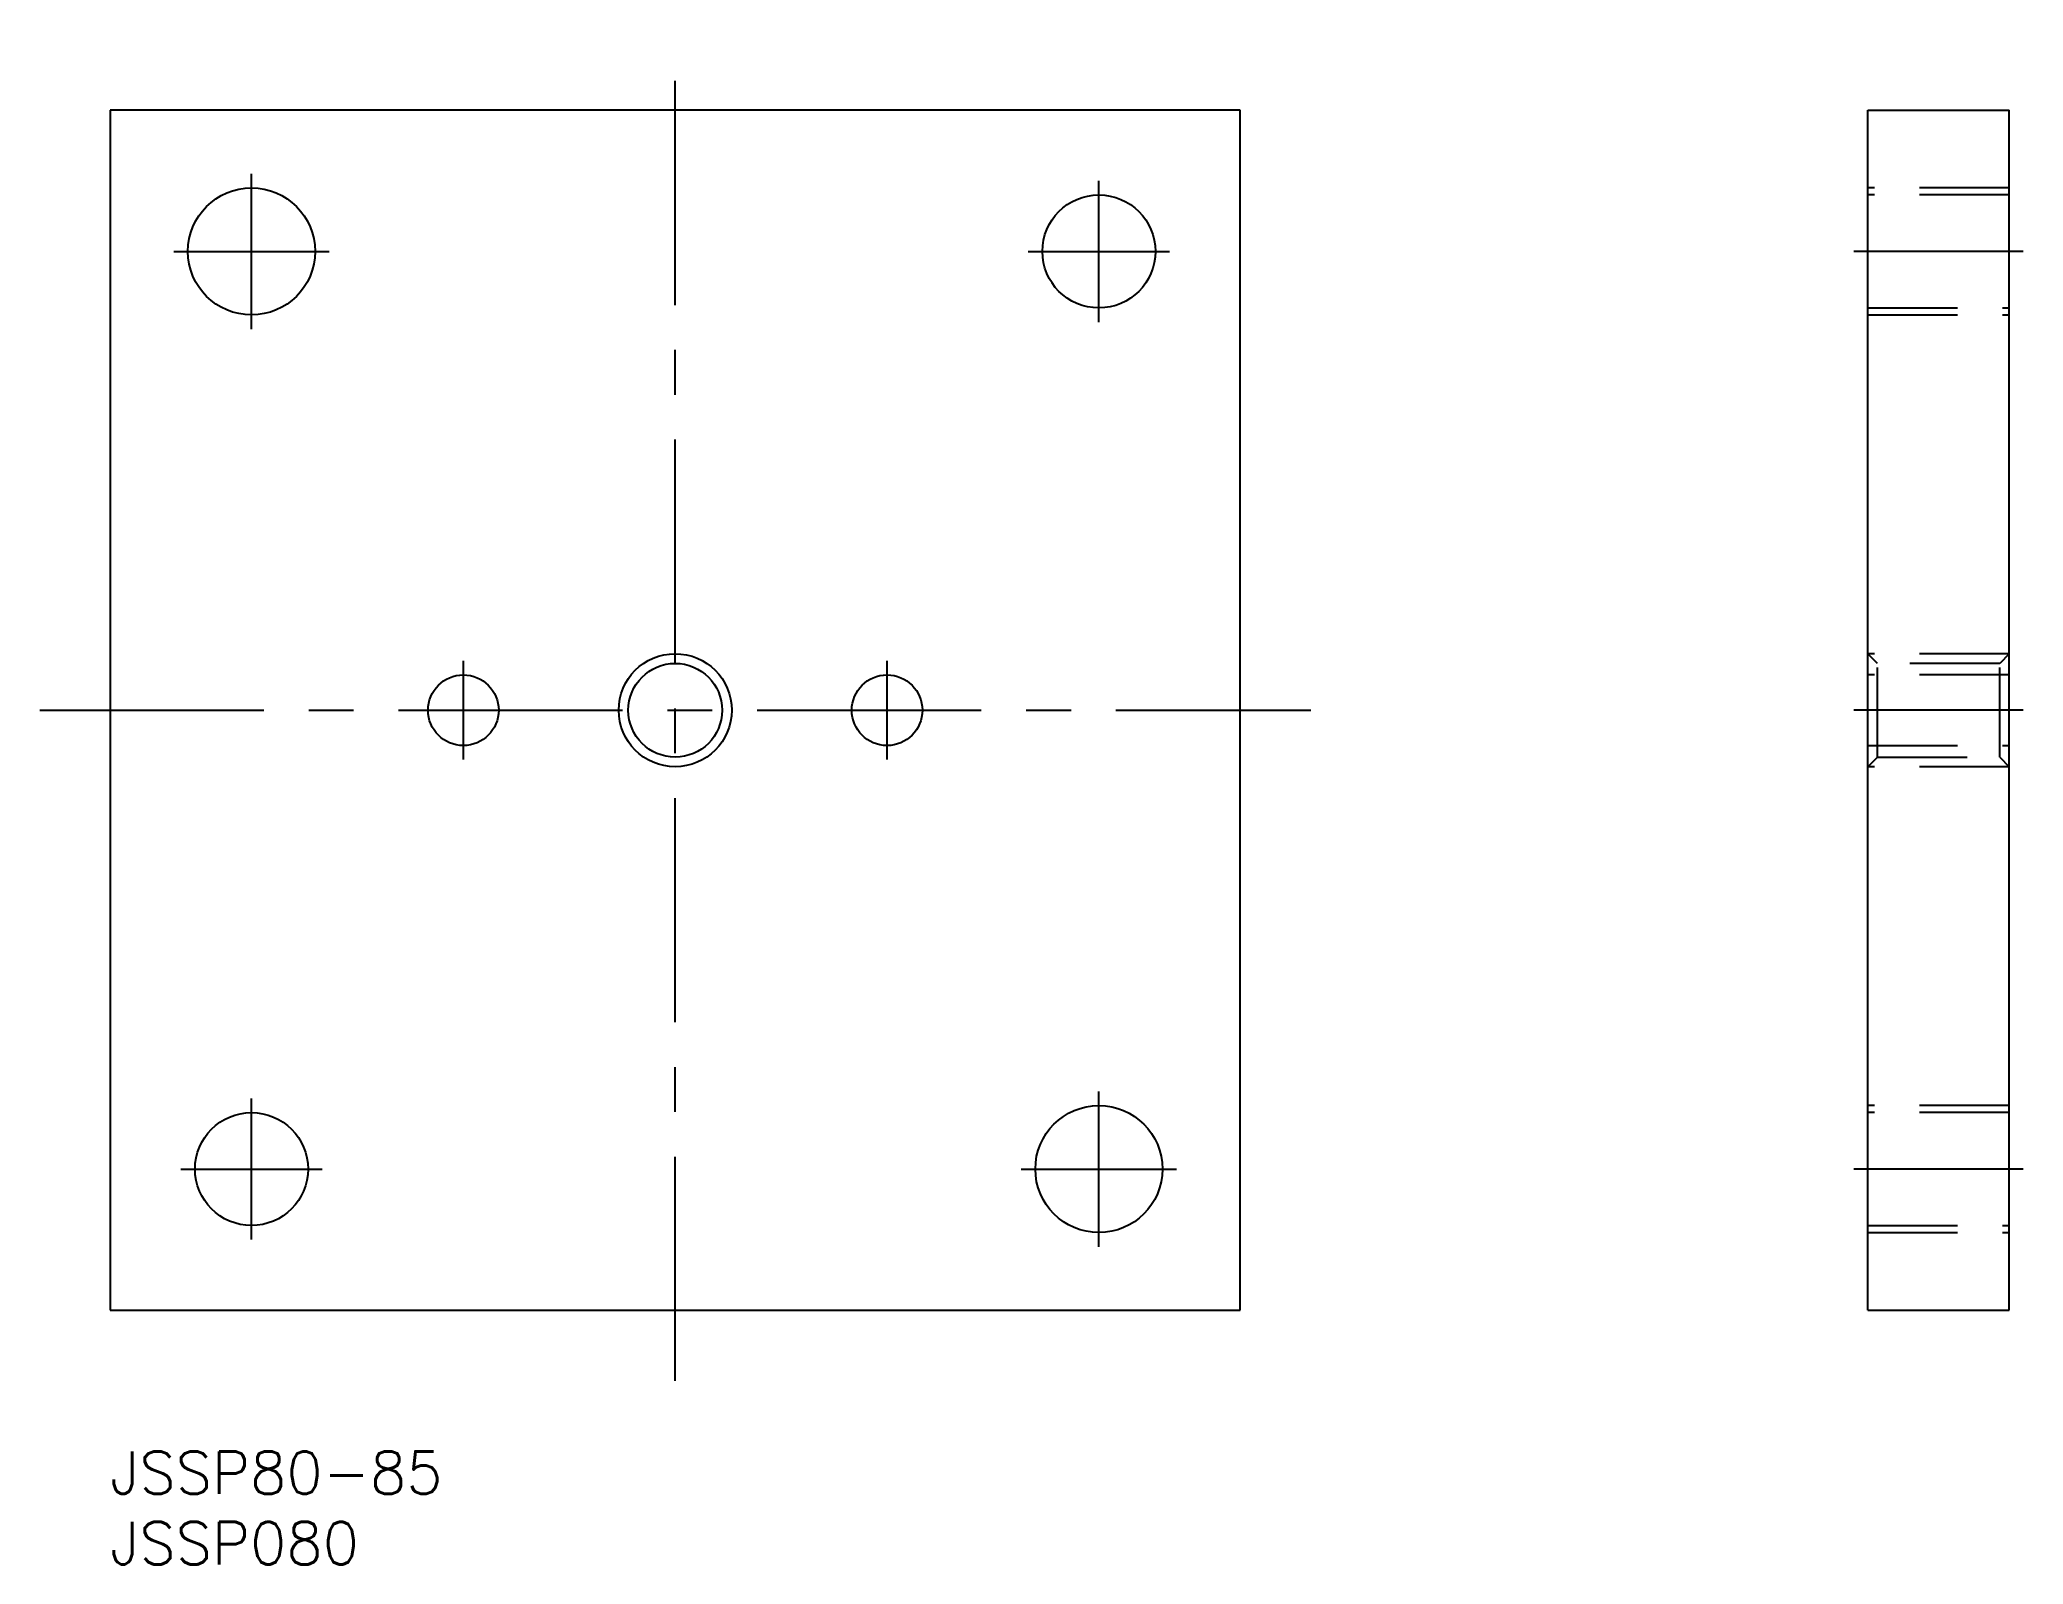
# Model space of a CAD drawing. Extents: x -5 to 135, y -8 to 100.
import ezdxf

# ---------------------------------------------------------------- set-up
doc = ezdxf.new("R2010")
doc.units = 0
doc.header["$LTSCALE"] = 0.5
doc.linetypes.add('CENTER', pattern=[50.8, 31.75, -6.35, 6.35, -6.35])
doc.linetypes.add('DASHED', pattern=[19.05, 12.7, -6.35])
for name, color, linetype in [('MSM_CENTER', 1, 'CENTER'), ('MSM_CONTINUOUS', 7, 'CONTINUOUS'), ('MSM_DASHED', 4, 'DASHED'), ('MSM_NARROW', 5, 'CONTINUOUS'), ('MSM_PART_NUMBER', 7, 'CONTINUOUS')]:
    doc.layers.add(name, color=color, linetype=linetype)
doc.styles.get("Standard").update_dxf_attribs({"font": 'txt.shx', "height": 3, "bigfont": 'bigfont.shx'})

msp = doc.modelspace()

# ---------------------------------------------------------------- linework, layer by layer
at = {"layer": 'MSM_CENTER'}
for p, q in [((40, 5), (40, 100)), ((10, 79.5), (10, 90.5)), ((70, 80), (70, 90)), ((4.5, 85), (15.5, 85)), ((65, 85), (75, 85)), ((135.45, 85), (123.45, 85)), ((25, 49), (25, 56)), ((55, 49), (55, 56)), ((-5, 52.5), (85, 52.5)), ((135.45, 52.5), (123.45, 52.5)), ((70, 14.5), (70, 25.5)), ((10, 15), (10, 25)), ((5, 20), (15, 20)), ((64.5, 20), (75.5, 20)), ((135.45, 20), (123.45, 20))]:
    msp.add_line(p, q, dxfattribs=at)
at = {"layer": 'MSM_CONTINUOUS'}
for p, q in [((80, 95), (0, 95)), ((0, 95), (0, 10)), ((80, 10), (80, 95)), ((124.45, 95), (134.45, 95)), ((124.45, 10), (124.45, 95)), ((134.45, 10), (134.45, 95)), ((0, 10), (80, 10)), ((124.45, 10), (134.45, 10))]:
    msp.add_line(p, q, dxfattribs=at)
for centre, radius in [((10, 85), 4.5), ((70, 85), 4), ((25, 52.5), 2.5), ((40, 52.5), 3.32), ((55, 52.5), 2.5), ((10, 20), 4), ((70, 20), 4.5)]:
    msp.add_circle(centre, radius, dxfattribs=at)
at = {"layer": 'MSM_DASHED'}
for p, q in [((134.45, 89.5), (124.45, 89.5)), ((134.45, 89), (124.45, 89)), ((124.45, 81), (134.45, 81)), ((124.45, 80.5), (134.45, 80.5)), ((125.13, 55.82), (124.45, 56.5)), ((134.45, 56.5), (124.45, 56.5)), ((134.45, 56.5), (133.78, 55.82)), ((134.45, 55), (124.45, 55)), ((133.78, 55.82), (125.13, 55.82)), ((125.13, 49.18), (125.13, 55.82)), ((133.78, 49.18), (133.78, 55.82)), ((124.45, 50), (134.45, 50)), ((124.45, 48.5), (125.13, 49.18)), ((125.13, 49.18), (133.78, 49.18)), ((133.78, 49.18), (134.45, 48.5)), ((134.45, 48.5), (124.45, 48.5)), ((134.45, 24.5), (124.45, 24.5)), ((134.45, 24), (124.45, 24)), ((124.45, 16), (134.45, 16)), ((124.45, 15.5), (134.45, 15.5))]:
    msp.add_line(p, q, dxfattribs=at)
at = {"layer": 'MSM_NARROW'}
msp.add_circle((40, 52.5), 4, dxfattribs=at)

# ---------------------------------------------------------------- texts
at = {"layer": 'MSM_PART_NUMBER'}
for s, p in [('JSSP80-85', (0, -3)), ('JSSP080', (0, -8))]:
    msp.add_text(s, height=3, dxfattribs=at).set_placement(p)

doc.saveas('drawing.dxf')
